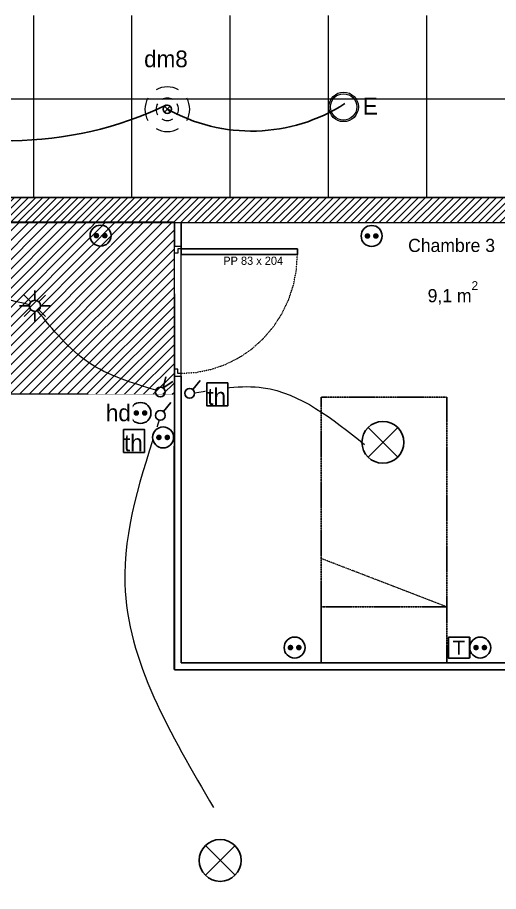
# Model space of a CAD drawing. Header units: centimetres. Extents: x 1724 to 19617, y -6503 to 8072.
# Drawn here: x 7197 to 7541, y 3653 to 4278 of the extents above; entities that cross this region are included whole.
import ezdxf

# ---------------------------------------------------------------- set-up
doc = ezdxf.new("R2010")
doc.units = ezdxf.units.CM
for name, pattern in [('Style de ligne -18', [0.164042, 0.054681, -0.109361]), ('Style de ligne -5', [0.20828, 0.069425, -0.138855]), ('VW-01', [0.41656, 0.20828, -0.20828])]:
    doc.linetypes.add(name, pattern=pattern)
for name, color, linetype, lineweight in [('B amÈnagement intÈrieur', 7, 'Continuous', 5), ('B GÈnÈral', 7, 'Continuous', 5), ('C ANNOTATIONS-prestations-1', 7, 'Continuous', 5)]:
    doc.layers.add(name, color=color, linetype=linetype, lineweight=lineweight)
for name, color, linetype in [('B aménagement intérieur', 252, 'Continuous'), ('B Général', 252, 'Continuous'), ('C ANNOTATIONS-prestations', 252, 'Continuous'), ('C ANNOTATIONS-texte', 252, 'Continuous'), ('C ANNOTATIONS-texte surfaces', 252, 'Continuous'), ('D SURFACES-shab', 252, 'Continuous'), ('prlm-ELEC-CFA', 10, 'Continuous'), ('prlm-ELEC-CFO', 1, 'Continuous')]:
    doc.layers.add(name, color=color, linetype=linetype)
doc.styles.add('Eurostile', font='Eurosti.TTF')
doc.styles.add('prlm-elec-cfa', font='comic.ttf', dxfattribs={"height": 12})
doc.styles.add('prlm-elec-cfo', font='comic.ttf', dxfattribs={"height": 12})
doc.styles.get("Standard").update_dxf_attribs({"font": 'isocp.shx', "height": 15})

# ---------------------------------------------------------------- blocks, each defined once
blk = doc.blocks.new('xi.PTCE')
at = {"layer": 'prlm-ELEC-CFO', "color": 0}
for points in [[(-10.61, 10.61), (10.61, -10.61)], [(10.61, 10.61), (-10.61, -10.61)]]:
    blk.add_lwpolyline(points, dxfattribs=at)
at = {"layer": 'prlm-ELEC-CFO', "color": 0, "linetype": 'ByBlock'}
blk.add_circle((0, 0), 15, dxfattribs=at)
blk = doc.blocks.new('xi.SA')
at = {"layer": 'prlm-ELEC-CFO', "color": 0}
blk.add_lwpolyline([(0.2, -1.28), (5.5, 5.28)], dxfattribs=at)
blk.add_circle((-2, -4), 3.5, dxfattribs=at)
blk = doc.blocks.new('xi.PC')
at = {"color": 0, "lineweight": 5}
blk.add_wipeout([(-7.5, -7.5), (7.5, -7.5), (7.5, 7.5), (-7.5, 7.5)], dxfattribs=at).dxf.layer = 'prlm-ELEC-CFO'
at = {"layer": 'prlm-ELEC-CFO', "color": 0, "linetype": 'ByBlock', "lineweight": 5, "const_width": 2}
for points in [[(-4, 0, 1), (-2, 0, 1)], [(2, 0, 1), (4, 0, 1)]]:
    blk.add_lwpolyline(points, format="xyb", close=True, dxfattribs=at)
at = {"layer": 'prlm-ELEC-CFO', "color": 0, "linetype": 'ByBlock', "lineweight": -2}
blk.add_circle((0, 0), 7.5, dxfattribs=at)
blk = doc.blocks.new('xi.TEL')
at = {"layer": 'prlm-ELEC-CFA', "color": 0, "linetype": 'ByBlock', "lineweight": -2, "flags": 128}
blk.add_lwpolyline([(-7.5, 7.5), (7.5, 7.5), (7.5, -7.5), (-7.5, -7.5)], close=True, dxfattribs=at)
at = {"layer": 'prlm-ELEC-CFA', "color": 0, "linetype": 'ByBlock', "insert": (0, 0), "char_height": 10, "width": 11.36, "attachment_point": 5}
blk.add_mtext('{\\fVerdana|b0|i0|c0|p34;T}', dxfattribs=at)
blk = doc.blocks.new('xi.SPOT')
at = {"color": 0, "lineweight": 5}
blk.add_wipeout([(-4, 0), (-2.83, -2.83), (0, -4), (2.83, -2.83), (4, 0), (2.83, 2.83), (0, 4), (-2.83, 2.83)], dxfattribs=at).dxf.layer = 'prlm-ELEC-CFO'
at = {"layer": 'prlm-ELEC-CFO', "color": 0, "linetype": 'ByBlock', "lineweight": -2, "flags": 128}
for points in [[(-7.69, 7.69), (-2.83, 2.83)], [(0, 10.88), (0, 4)], [(7.69, 7.69), (2.83, 2.83)], [(-10.88, 0), (-4, 0)], [(4, 0), (10.88, 0)], [(-2.83, -2.83), (-7.69, -7.69)], [(0, -4), (0, -10.88)], [(2.83, -2.83), (7.69, -7.69)]]:
    blk.add_lwpolyline(points, dxfattribs=at)
at = {"layer": 'prlm-ELEC-CFO', "color": 0, "linetype": 'ByBlock', "lineweight": -2}
blk.add_circle((0, 0), 4, dxfattribs=at)
blk = doc.blocks.new('xi.VV')
at = {"layer": 'prlm-ELEC-CFO', "color": 0}
blk.add_lwpolyline([(6.95, 3.42), (0.01, -1.13), (1.91, 6.95)], dxfattribs=at)
blk.add_circle((-2, -4), 3.5, dxfattribs=at)
blk = doc.blocks.new('xi.PCHD')
at = {"color": 0, "lineweight": 5}
blk.add_wipeout([(-7.5, -7.5), (7.5, -7.5), (7.5, 7.5), (-7.5, 7.5)], dxfattribs=at).dxf.layer = 'prlm-ELEC-CFO'
at = {"layer": 'prlm-ELEC-CFO', "color": 0, "linetype": 'ByBlock', "lineweight": 5, "const_width": 2}
for points in [[(-4, 0, 1), (-2, 0, 1)], [(2, 0, 1), (4, 0, 1)]]:
    blk.add_lwpolyline(points, format="xyb", close=True, dxfattribs=at)
at = {"layer": 'prlm-ELEC-CFO', "color": 0, "linetype": 'ByBlock', "lineweight": -2}
blk.add_circle((0, 0), 7.5, dxfattribs=at)
blk = doc.blocks.new('xi.lumE')
at = {"layer": 'prlm-ELEC-CFO', "color": 0, "linetype": 'ByBlock', "lineweight": 13}
for radius in [10.55, 9.42]:
    blk.add_circle((0, 0), radius, dxfattribs=at)
blk = doc.blocks.new('xi.dm8')
at = {"layer": 'prlm-ELEC-CFO', "color": 0}
for points in [[(-2.12, 2.12), (2.12, -2.12)], [(2.12, 2.12), (-2.12, -2.12)]]:
    blk.add_lwpolyline(points, dxfattribs=at)
blk.add_circle((0, 0), 3, dxfattribs=at)
at = {"layer": 'prlm-ELEC-CFO', "color": 0, "lineweight": 13}
for radius, start, end in [(16, 60, 120), (16, 150, 210), (8, 60, 120), (16, 330, 30), (8, 150, 210), (8, 330, 30), (8, 240, 300), (16, 240, 300)]:
    blk.add_arc((0, 0), radius, start, end, dxfattribs=at)
blk = doc.blocks.new('PP 80')
at = {"layer": 'B Général', "flags": 128}
blk.add_lwpolyline([(-43, 2.5), (-43, 85.5), (-39, 85.5), (-39, 2.5)], close=True, dxfattribs=at)
at = {"layer": 'B Général', "linetype": 'Style de ligne -18', "lineweight": 5, "flags": 128}
blk.add_lwpolyline([(46, 2.5), (45.27, 13.33), (43.1, 23.98), (39.53, 34.26), (34.61, 44), (28.44, 53.03), (21.1, 61.19), (12.74, 68.35), (3.5, 74.38), (-6.47, 79.18), (-17, 82.67), (-27.91, 84.79), (-39, 85.5)], dxfattribs=at)
at = {"layer": 'B Général', "color": 7, "linetype": 'Continuous', "lineweight": 5, "flags": 128}
for points in [[(-45, 2.5), (-43, 2.5), (-43, 0), (-40, 0), (-40, -2.5), (-45, -2.5)], [(48, 2.5), (46, 2.5), (46, 0), (43, 0), (43, -2.5), (48, -2.5), (48, -2.5), (48, -2.5), (48, 1.79), (48, 1.79)]]:
    blk.add_lwpolyline(points, close=True, dxfattribs=at)
at = {"layer": 'C ANNOTATIONS-prestations', "insert": (-37.49, 32.5), "char_height": 5.8739, "attachment_point": 1, "rotation": 90, "line_spacing_factor": 0.895453, "style": 'Eurostile'}
blk.add_mtext('PP 83 x 204', dxfattribs=at)
blk = doc.blocks.new('Lit 90.190')
at = {"layer": 'B Général', "color": 7, "linetype": 'VW-01', "lineweight": 5}
blk.add_line((45, 54.99), (-45, 20.35), dxfattribs=at)
at = {"layer": 'B Général', "linetype": 'VW-01', "flags": 128}
for points in [[(-45, 95), (45, 95), (45, -95), (-45, -95)], [(-45, 95), (45, 95), (45, 54.99), (-45, 54.99)]]:
    blk.add_lwpolyline(points, close=True, dxfattribs=at)

msp = doc.modelspace()

# ---------------------------------------------------------------- linework, layer by layer
at = {"layer": 'B Général', "color": 7, "linetype": 'Continuous', "lineweight": 18}
msp.add_line((6692.899, 4149.451), (7614.53, 4149.451), dxfattribs=at)
at = {"layer": 'B Général', "color": 7, "linetype": 'Continuous', "lineweight": 5}
for p, q in [((6692.899, 4149.451), (7614.53, 4149.451)), ((7309.53, 4131.451), (7309.53, 4114.55)), ((7314.53, 4131.451), (7314.53, 4114.55)), ((7309.53, 4114.55), (7314.53, 4114.55)), ((7309.53, 4021.55), (7314.53, 4021.55)), ((7314.53, 4021.55), (7314.53, 3816.436)), ((7314.53, 3816.436), (7604.53, 3816.436)), ((7309.53, 3811.436), (7604.53, 3811.436))]:
    msp.add_line(p, q, dxfattribs=at)
at = {"layer": 'B Général', "color": 7, "linetype": 'Continuous', "lineweight": 13}
for p, q in [((7309.53, 4131.451), (7309.53, 4114.55)), ((7314.53, 4131.451), (7314.53, 4114.55)), ((7314.53, 4021.55), (7314.53, 3816.436)), ((7314.53, 3816.436), (7604.53, 3816.436)), ((7309.53, 3811.436), (7604.53, 3811.436))]:
    msp.add_line(p, q, dxfattribs=at)
at = {"layer": 'prlm-ELEC-CFO'}
for centre, radius, start, end in [((7191.375, 4449.969), 260.001, 245.258461, 295.676155), ((7364.789, 4319.488), 122.663, 240.307414, 302.939766)]:
    msp.add_arc(centre, radius, start, end, dxfattribs=at)
at = {"layer": 'prlm-ELEC-CFO', "lineweight": 13}
for points in [[(7323.974, 4009.527), (7373.161, 4013.262), (7445.584, 3972.677)], [(7298.764, 3990.016), (7274.063, 3872.924), (7337.655, 3712.933)]]:
    msp.add_spline(points, degree=3, dxfattribs=at)

# ---------------------------------------------------------------- block references
at = {"layer": 'B Général', "color": 7, "rotation": 270}
msp.add_blockref('PP 80', (7312.03, 4069.55), dxfattribs=at)
at = {"layer": 'B Général', "color": 7, "xscale": -1, "rotation": 180}
msp.add_blockref('Lit 90.190', (7459.53, 3911.436), dxfattribs=at)
at = {"layer": 'prlm-ELEC-CFO'}
for name, p in [('xi.dm8', (7304.508, 4212.45)), ('xi.PC', (7256.769, 4122.05)), ('xi.PC', (7450.674, 4121.804)), ('xi.SPOT', (7209.761, 4071.844)), ('xi.VV', (7301.489, 4014.216)), ('xi.SA', (7322.484, 4013.262)), ('xi.SA', (7301.487, 3997.441)), ('xi.PTCE', (7458.713, 3974.197)), ('xi.PC', (7395.582, 3827.389)), ('xi.PC', (7528.32, 3827.389)), ('xi.PTCE', (7342.313, 3675.148))]:
    msp.add_blockref(name, p, dxfattribs=at)
at = {"layer": 'prlm-ELEC-CFO', "rotation": 180}
msp.add_blockref('xi.lumE', (7430.619, 4214.131), dxfattribs=at)

# ---------------------------------------------------------------- texts
at = {"layer": 'C ANNOTATIONS-texte', "insert": (7507.839, 4110.23), "char_height": 9.3982, "attachment_point": 8, "line_spacing_factor": 0.895453, "style": 'Eurostile'}
msp.add_mtext('Chambre 3', dxfattribs=at)
at = {"layer": 'C ANNOTATIONS-texte surfaces', "insert": (7490.723, 4089.465), "char_height": 9.39822, "attachment_point": 1, "line_spacing_factor": 0.895453, "style": 'Eurostile'}
msp.add_mtext('9,1 m{\\H0.6667x;\\S2^ ;}', dxfattribs=at)
at = {"layer": 'prlm-ELEC-CFO', "lineweight": 20, "char_height": 12, "attachment_point": 2, "line_spacing_factor": 0.8, "style": 'prlm-elec-cfo', "bg_fill": 3, "box_fill_scale": 0.95, "bg_fill_color": 256, "bg_fill_transparency": 0}
for s, insert in [('dm8', (7303.53, 4254.495)), ('E', (7449.751, 4220.65))]:
    msp.add_mtext(s, dxfattribs=dict(at, insert=insert))

# ---------------------------------------------------------------- next in the draw order: hatches: boundary and pattern name
at = {"layer": 'B amÈnagement intÈrieur', "linetype": 'Continuous', "lineweight": 5, "true_color": 0xaaaaaa}
h = msp.add_hatch(dxfattribs=at)
h.set_pattern_fill('F_P__SOFFITE', color=253, style=0, pattern_type=2)
h.set_pattern_definition([(45, (6913.0334, 3845.9015), (-3.52778, 3.30729), [])])
h.paths.add_polyline_path([(6935.578, 4131.599), (7309.547, 4131.599), (7309.547, 4008.567), (6935.578, 4008.567)])
at = {"layer": 'B GÈnÈral', "linetype": 'Continuous', "lineweight": 5}
h = msp.add_hatch(dxfattribs=at)
h.set_pattern_fill('50_BETON', style=0, pattern_type=2)
h.set_pattern_definition([(45, (0.0456, -2.938), (2.4253472, -2.6458333), [])])
h.paths.add_polyline_path([(6692.899, 4149.451), (6692.899, 4131.451), (7614.53, 4131.451), (7614.53, 4149.451)])

# ---------------------------------------------------------------- next in the draw order: linework, layer by layer
at = {"layer": 'B aménagement intérieur', "color": 7, "linetype": 'Style de ligne -5', "lineweight": 5, "flags": 128}
msp.add_lwpolyline([(6935.578, 4131.599), (7309.547, 4131.599), (7309.547, 4008.567), (6935.578, 4008.567)], close=True, dxfattribs=at)
at = {"layer": 'B Général', "color": 7, "linetype": 'Continuous', "lineweight": 18}
msp.add_line((6692.899, 4131.451), (7614.53, 4131.451), dxfattribs=at)
at = {"layer": 'B Général', "color": 7, "linetype": 'Continuous', "lineweight": 5}
msp.add_line((6692.899, 4131.451), (7614.53, 4131.451), dxfattribs=at)
at = {"layer": 'D SURFACES-shab', "lineweight": 18, "flags": 128}
msp.add_lwpolyline([(7314.53, 4131.451), (7604.53, 4131.451), (7604.53, 3816.451), (7314.53, 3816.451)], close=True, dxfattribs=at)
at = {"layer": 'prlm-ELEC-CFO', "lineweight": 13}
for points in [[(7205.825, 4072.554), (7132.873, 4085.717), (7032.314, 4071.26)], [(7296.251, 4011.546), (7248.056, 4031.341), (7211.633, 4068.309)]]:
    msp.add_spline(points, degree=3, dxfattribs=at)

# ---------------------------------------------------------------- next in the draw order: block references
at = {"layer": 'prlm-ELEC-CFA'}
msp.add_blockref('xi.TEL', (7513.073, 3827.389), dxfattribs=at)
at = {"layer": 'prlm-ELEC-CFO'}
msp.add_blockref('xi.PCHD', (7285.323, 3995.2), dxfattribs=at)

# ---------------------------------------------------------------- next in the draw order: block references
msp.add_blockref('xi.PC', (7301.485, 3977.725), dxfattribs=at)

# ---------------------------------------------------------------- next in the draw order: texts
at = {"layer": 'prlm-ELEC-CFO', "lineweight": 20, "insert": (7269.491, 3995.202), "char_height": 12, "attachment_point": 5, "line_spacing_factor": 0.8, "style": 'prlm-elec-cfo', "bg_fill": 3, "box_fill_scale": 1.1, "bg_fill_color": 256, "bg_fill_transparency": 0}
msp.add_mtext('hd', dxfattribs=at)

# ---------------------------------------------------------------- next in the draw order: hatches: boundary and pattern name
at = {"layer": 'C ANNOTATIONS-prestations-1', "linetype": 'Continuous', "lineweight": 9, "true_color": 0x989898}
h = msp.add_hatch(dxfattribs=at)
h.set_pattern_fill('DALETTES TERRASSE 50X50', color=252, scale=1.406016, style=0, pattern_type=2)
h.set_pattern_definition([(0, (4678.046, 4149.45), (4e-15, -70.3008), []), (270, (4678.046, 4149.45), (70.3008, 0), [])])
h.paths.add_polyline_path([(5175.064, 2609.351), (5175.076, 3514.451), (5185.098, 3514.451), (5185.087, 4149.451), (7612.53, 4149.451), (7612.53, 4279.451), (5150.087, 4279.451), (5150.087, 4684.951), (5020.01, 4685.039), (5020.01, 4327.451), (4835.01, 4327.451), (4835.01, 4214.95), (4875.884, 4156.927), (4911.686, 4097.061), (4942.417, 4035.352), (4968.077, 3971.801), (4988.667, 3906.408), (5004.185, 3839.172), (5014.632, 3770.094), (5020.008, 3699.174), (5020.008, 3425.401), (4986.156, 3334.878), (4944.546, 3240.451), (4343.119, 3240.451), (4343.119, 3192.545), (4272.488, 3192.545), (4272.488, 3240.451), (3830.996, 3240.451), (3830.995, 2607.579), (4677.01, 2608.695), (4677.01, 2660.465), (4743.01, 2660.465), (4743.01, 2608.782)])

# ---------------------------------------------------------------- next in the draw order: linework, layer by layer
at = {"layer": 'B Général', "color": 7, "linetype": 'Continuous', "lineweight": 13}
msp.add_line((7309.53, 4021.55), (7309.53, 3811.436), dxfattribs=at)
at = {"layer": 'B Général', "color": 7, "linetype": 'Continuous', "lineweight": 5}
msp.add_line((7309.53, 4021.55), (7309.53, 3811.436), dxfattribs=at)
at = {"layer": 'D SURFACES-shab', "lineweight": 18, "flags": 128}
msp.add_lwpolyline([(6935.578, 3548.451), (7604.53, 3548.565), (7604.53, 3811.55), (7309.512, 3811.639), (7309.547, 4131.713), (6935.578, 4131.599), (6935.578, 4008.567), (7000.578, 4008.453), (7000.578, 4003.453), (6935.578, 4003.453)], close=True, dxfattribs=at)

# ---------------------------------------------------------------- next in the draw order: texts
at = {"layer": 'prlm-ELEC-CFO', "lineweight": 20, "char_height": 12, "attachment_point": 5, "line_spacing_factor": 0.8, "style": 'prlm-elec-cfa', "bg_fill": 3, "box_fill_scale": 1.1, "bg_fill_color": 256, "bg_fill_transparency": 0}
for insert in [(7339.838, 4006.954), (7280.231, 3973.785)]:
    msp.add_mtext('th', dxfattribs=dict(at, insert=insert))

# ---------------------------------------------------------------- next in the draw order: linework, layer by layer
at = {"layer": 'prlm-ELEC-CFO'}
for points in [[(7332.795, 4016.669), (7347.764, 4016.669), (7347.764, 4000.217), (7332.795, 4000.217)], [(7273.189, 3983.499), (7288.157, 3983.499), (7288.157, 3967.048), (7273.189, 3967.048)]]:
    msp.add_lwpolyline(points, close=True, dxfattribs=at)

doc.saveas('drawing.dxf')
